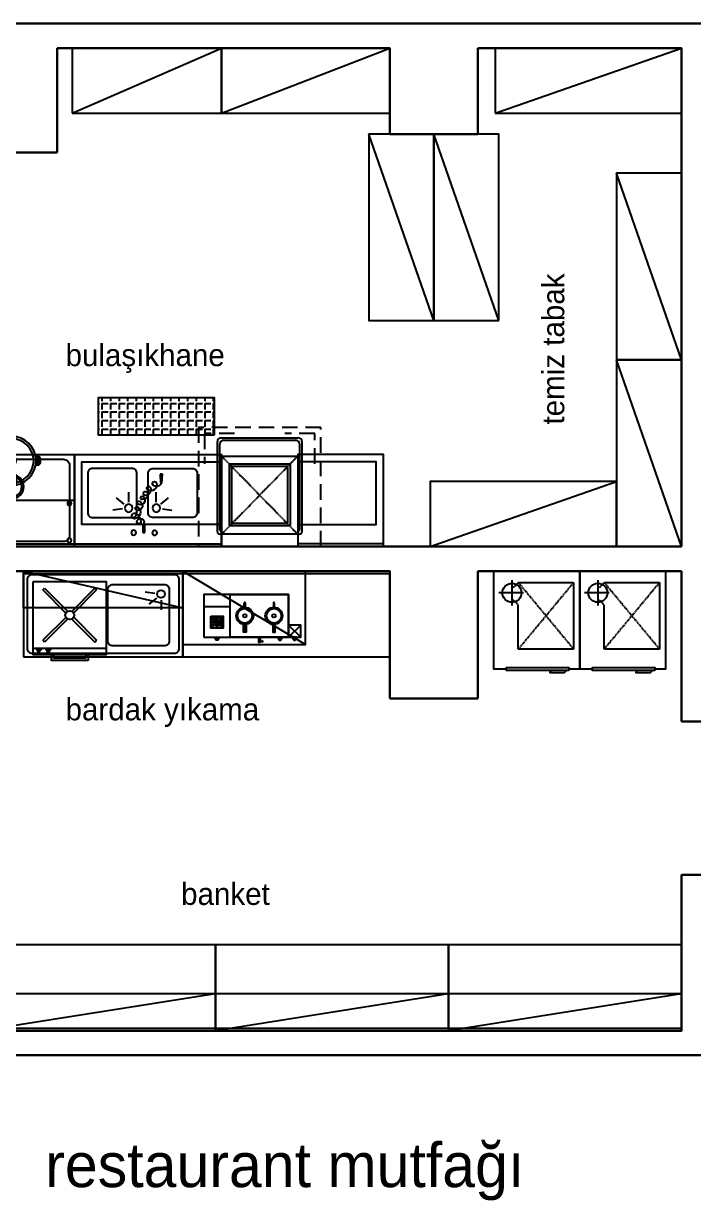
# Model space of a CAD drawing. Header units: centimetres. Extents: x 10321 to 16377, y 5009 to 10690.
# Drawn here: x 12976 to 13522, y 8325 to 9284 of the extents above; entities that cross this region are included whole.
import ezdxf

# ---------------------------------------------------------------- set-up
doc = ezdxf.new("R2010")
doc.units = ezdxf.units.CM
doc.header["$MEASUREMENT"] = 0
doc.linetypes.add('DASHED', pattern=[0.75, 0.5, -0.25])
doc.linetypes.add('HIDDENX2', pattern=[19.05, 12.7, -6.35])
doc.layers.add('CIHAZ', color=2, linetype='Continuous')
doc.layers.add('MUTFAKEKİPMAN', color=1, linetype='Continuous')
doc.layers.add('xxx_Auto_Duvar_Duvar Plan Kesit', color=7, linetype='Continuous', lineweight=30)
doc.styles.add('TAKSİM', font='GOTHIC.TTF', dxfattribs={"height": 20})

# ---------------------------------------------------------------- blocks, each defined once
blk = doc.blocks.new('A$C5F960F77')
at = {"layer": 'MUTFAKEKİPMAN'}
h = blk.add_hatch(color=256, dxfattribs=at)
edge = h.paths.add_edge_path(flags=17)
edge.add_arc((26.22, 51.4), 8.5, 0, 360)
edge = h.paths.add_edge_path()
edge.add_arc((26.22, 51.4), 10, 0, 360)
edge = h.paths.add_edge_path(flags=16)
edge.add_arc((30.47, 51.4), 4.25, 0, 180)
for points in [[(75, 0), (75, 110), (0, 110), (0, 0)], [(75, 110), (75, 0), (37.5, 0), (37.5, 110)], [(73, 0), (75, 0), (75, 110), (73, 110)]]:
    blk.add_lwpolyline(points, close=True, dxfattribs=at)
blk.add_lwpolyline([(71, 9), (71, 101, 0.414214), (66, 106), (9, 106, 0.414214), (4, 101), (4, 9, 0.414214), (9, 4), (66, 4, 0.414214)], format="xyb", close=True, dxfattribs=at)
for centre, radius in [((39.91, 105.85), 1.65), ((70.09, 105.85), 1.65), ((26.22, 51.4), 10), ((26.22, 51.4), 8.5), ((39.91, 4.15), 1.65), ((70.09, 4.15), 1.65)]:
    blk.add_circle(centre, radius, dxfattribs=at)
for centre, start, end in [((21.97, 51.4), 180, 0), ((30.47, 51.4), 0, 180)]:
    blk.add_arc(centre, 4.25, start, end, dxfattribs=at)
blk = doc.blocks.new('A$C5ED16480')
at = {"layer": 'MUTFAKEKİPMAN'}
for points in [[(23.45, 43.14), (23.45, 44.87, 0.414214), (21.45, 46.87), (18.55, 46.87, 0.414214), (16.55, 44.87), (16.55, 43.14)], [(23.45, 3.74), (23.45, 2, -0.414214), (21.45, 0), (18.55, 0, -0.414214), (16.55, 2), (16.55, 3.74)]]:
    blk.add_lwpolyline(points, format="xyb", dxfattribs=at)
for points in [[(22.45, 44.05), (22.45, 44.87, 0.414214), (21.45, 45.87), (18.55, 45.87, 0.414214), (17.55, 44.87), (17.55, 44.05)], [(22.45, 2.83), (22.45, 2, -0.414214), (21.45, 1), (18.55, 1, -0.414214), (17.55, 2), (17.55, 2.83)]]:
    blk.add_lwpolyline(points, format="xyb", close=True, dxfattribs=at)
for points in [[(16.35, 23.38), (17.74, 21.71), (22.31, 21.71), (23.65, 23.12)], [(16.6, 24.79), (18.21, 22.71), (21.88, 22.71), (23.6, 24.13)]]:
    blk.add_lwpolyline(points, dxfattribs=at)
for radius in [20, 18, 3.66]:
    blk.add_circle((20, 23.44), radius, dxfattribs=at)
blk = doc.blocks.new('A$C7ED97EAE')
at = {"layer": 'MUTFAKEKİPMAN'}
for p, q in [((3.5, 88.5), (65.5, 88.5)), ((3.5, 15), (3.5, 88.5)), ((65.5, 88.5), (65.5, 15)), ((2, 78.5), (3.5, 78.5)), ((3.5, 78.5), (65.5, 78.5)), ((65.5, 78.5), (67, 78.5)), ((0, 3), (0, 76.5)), ((2, 5), (2, 75)), ((3.5, 76.5), (3.5, 76.5)), ((65.5, 76.5), (65.5, 76.5)), ((67, 75), (67, 5)), ((69, 76.5), (69, 3)), ((65.5, 15), (3.5, 15)), ((67, 15), (65.5, 15)), ((66, 0), (3, 0)), ((64, 2), (5, 2))]:
    blk.add_line(p, q, dxfattribs=at)
at = {"layer": 'MUTFAKEKİPMAN', "linetype": 'DASHED'}
for p, q in [((65.5, 78.5), (3.5, 15)), ((65.5, 15), (3.5, 78.5))]:
    blk.add_line(p, q, dxfattribs=at)
for points in [[(9.5, 21.5), (59.5, 21.5), (59.5, 71.5), (9.5, 71.5)], [(11.5, 23.5), (57.5, 23.5), (57.5, 69.5), (11.5, 69.5)]]:
    blk.add_lwpolyline(points, close=True, dxfattribs=at)
at = {"layer": 'MUTFAKEKİPMAN'}
for centre, radius, start, end in [((2, 76.5), 2, 90, 180), ((67, 76.5), 2, 0, 90), ((3.5, 75), 1.5, 90, 180), ((65.5, 75), 1.5, 0, 90), ((3, 3), 3, 180, 270), ((5, 5), 3, 180, 270), ((64, 5), 3, 270, 0), ((66, 3), 3, 270, 0)]:
    blk.add_arc(centre, radius, start, end, dxfattribs=at)
blk = doc.blocks.new('A$C0D745B75')
at = {"layer": 'MUTFAKEKİPMAN'}
h = blk.add_hatch(color=256, dxfattribs=at)
h.paths.add_polyline_path([(26.06, 53, 0.025454), (26.58, 53.15, -0.278063), (23.68, 49.12), (23.48, 49.58, 0.265675)])
h.paths.add_polyline_path([(26.59, 53.7, -0.028094), (26.58, 53.15, -0.025454), (26.06, 53, 0.030609), (26.1, 53.52, 0.027259)])
h.paths.add_polyline_path([(26.59, 53.7, -0.027259), (26.1, 53.52, 0.171751), (25.15, 56.24), (25.15, 56.24), (25.15, 56.24, 1.347305), (23.31, 53.56, 0.147228), (26.1, 53.52, -0.030609), (26.06, 53, -0.138731), (23.16, 53.09, -1.347306), (25.53, 56.55, -0.162476)])
h.paths.add_polyline_path([(28.82, 60.8), (29.24, 61.07, -0.483116), (26.58, 53.15, 0.028094), (26.59, 53.7, 0.470681)])
for p, q in [((44.26, 80.79), (45.37, 88.61)), ((40.45, 79.56), (35.45, 85.66)), ((38.79, 75.66), (30.9, 75.66)), ((63.73, 63.4), (55.09, 63.31)), ((57.81, 64.24), (63.73, 64.3)), ((57.81, 64.24), (63.73, 64.3)), ((57.83, 62.69), (57.81, 64.24)), ((57.83, 62.69), (57.81, 64.24)), ((63.74, 62.74), (57.83, 62.69)), ((63.74, 62.74), (57.83, 62.69)), ((63.73, 64.3), (63.74, 62.74)), ((63.73, 64.3), (63.74, 62.74)), ((16.16, 50.2), (23.48, 49.88)), ((16.18, 48.34), (16.16, 50.2)), ((16.16, 50.2), (23.48, 49.88)), ((23.49, 48.81), (16.18, 48.34)), ((23.49, 48.81), (16.18, 48.34)), ((23.48, 49.88), (23.49, 48.81)), ((23.48, 49.88), (23.49, 48.81)), ((38.79, 53.48), (30.9, 53.48)), ((40.45, 49.57), (35.45, 43.47)), ((44.26, 48.34), (45.37, 40.53))]:
    blk.add_line(p, q, dxfattribs=at)
for points in [[(75, 0), (75, 120), (0, 120), (0, 0)], [(75, 0), (75, 120), (73, 120), (73, 0)], [(57, 0), (57, 114), (6, 114), (6, 0)]]:
    blk.add_lwpolyline(points, close=True, dxfattribs=at)
for points in [[(11.5, 73.14), (11.5, 105.14, -0.414214), (15.5, 109.14), (47.5, 109.14, -0.414214), (51.5, 105.14), (51.5, 73.14, -0.414214), (47.5, 69.14), (15.5, 69.14, -0.414214)], [(11.5, 56), (11.5, 24, 0.414214), (15.5, 20), (47.5, 20, 0.414214), (51.5, 24), (51.5, 56, 0.414214), (47.5, 60), (15.5, 60, 0.414214)]]:
    blk.add_lwpolyline(points, format="xyb", close=True, dxfattribs=at)
for centre, radius in [((43.76, 75.85), 3.19), ((63.78, 71.81), 1.99), ((43.76, 53.29), 3.19), ((63.95, 54.66), 1.99)]:
    blk.add_circle(centre, radius, dxfattribs=at)
for centre, radius, start, end in [((37.24, 66.41), 3.83, 220.88881, 37.59108), ((39.28, 67.98), 1.26, 37.59108, 188.32372), ((41.79, 68.34), 3.8, 188.32372, 15.05017), ((44.09, 68.96), 1.41, 15.05017, 224.2167), ((47.04, 71.83), 5.53, 224.2167, 344.23368), ((50.21, 70.94), 2.23, 344.23368, 207.96542), ((54.99, 73.47), 7.64, 207.96542, 270.56999), ((55.06, 66.17), 2.86, 90.56999, 270.56999), ((55.05, 67.43), 1.6, 270.56999, 90.56999), ((24.74, 57.76), 4.83, 252.42053, 32.98966), ((27.5, 59.55), 1.54, 32.98966, 249.22572), ((28.72, 62.76), 4.98, 249.22572, 346.88014), ((31.86, 62.03), 1.76, 346.88014, 213.19122), ((32.84, 63.93), 3.77, 229.32279, 3.98436), ((35.38, 64.8), 1.37, 333.67567, 220.88881), ((23.8, 54.77), 1.7, 38.755, 252.42053), ((21.75, 53.13), 4.31, 293.2467, 38.755)]:
    blk.add_arc(centre, radius, start, end, dxfattribs=at)
blk.add_solid([(57.81, 64.24), (57.83, 62.69), (63.73, 64.3), (63.74, 62.74)], dxfattribs=at)
blk = doc.blocks.new('A$C734D7A9C')
at = {"layer": 'CIHAZ', "color": 1}
for p, q in [((14.73, 75.33), (14.73, 54.78)), ((24.09, 65.06), (3.98, 65.06))]:
    blk.add_line(p, q, dxfattribs=at)
at = {"layer": 'CIHAZ', "color": 5, "linetype": 'DASHED'}
blk.add_line((65.01, 73.52), (19.82, 19.15), dxfattribs=at)
at = {"layer": 'CIHAZ', "color": 5}
for points in [[(61.2, 1.82), (10.36, 1.82), (10.36, 4.32), (61.2, 4.32)], [(59.2, 1.82), (46.6, 1.82), (45.6, 0), (57.6, 0)]]:
    blk.add_lwpolyline(points, close=True, dxfattribs=at)
at = {"layer": 'CIHAZ', "color": 1}
blk.add_circle((14.73, 65.06), 7.76, dxfattribs=at)
at = {"layer": 'MUTFAKEKİPMAN', "linetype": 'DASHED'}
for p, q in [((19.82, 73.52), (65.01, 73.52)), ((65.01, 73.52), (65.01, 19.15)), ((19.82, 19.15), (19.82, 54.92)), ((65.01, 19.15), (19.82, 19.15))]:
    blk.add_line(p, q, dxfattribs=at)
at = {"layer": 'MUTFAKEKİPMAN', "color": 5, "linetype": 'DASHED'}
blk.add_line((19.82, 73.52), (65.01, 19.15), dxfattribs=at)
at = {"layer": 'MUTFAKEKİPMAN'}
blk.add_lwpolyline([(10.36, 2.81), (0, 2.81), (0, 82.81), (70, 82.81), (70, 2.81), (61.2, 2.81)], dxfattribs=at)
at = {"layer": 'MUTFAKEKİPMAN', "linetype": 'DASHED'}
for centre, radius, start, end in [((11.6, 78.09), 9.4, 291.20794, 330.95663), ((11, 49.89), 10.16, 29.6907, 66.77515)]:
    blk.add_arc(centre, radius, start, end, dxfattribs=at)
blk = doc.blocks.new('A$C16AF2D51')
at = {"layer": 'MUTFAKEKİPMAN'}
blk.add_line((6.65, 10), (10.64, 10), dxfattribs=at)
for points in [[(0, 64), (0, 10), (60, 10), (60, 64)], [(0, 64), (0, 5), (60, 5), (60, 64)], [(3, 10), (6.65, 10), (6.65, 8.54), (3, 8.54)], [(10.64, 10), (14.29, 10), (14.29, 8.54), (10.64, 8.54)], [(3.97, 8.54), (5.43, 8.54), (5.43, 7.08), (3.97, 7.08)], [(11.61, 8.54), (13.07, 8.54), (13.07, 7.08), (11.61, 7.08)], [(45, 0), (15, 0), (15, 5), (45, 5)], [(43, 2), (17, 2), (17, 5), (43, 5)]]:
    blk.add_lwpolyline(points, close=True, dxfattribs=at)
for points in [[(8.08, 57.42), (9.49, 58.84)], [(9.49, 58.84), (28.24, 40.09)], [(31.86, 40.19), (50.51, 58.84)], [(50.51, 58.84), (51.92, 57.42)], [(8.08, 57.42), (26.83, 38.67)], [(33.27, 38.77), (51.92, 57.42)], [(26.73, 35.06), (8.08, 16.41)], [(28.14, 33.64), (9.49, 15)], [(31.76, 33.74), (50.51, 15)], [(33.17, 35.16), (51.92, 16.41)], [(9.49, 15), (8.08, 16.41)], [(50.51, 15), (51.92, 16.41)]]:
    blk.add_lwpolyline(points, dxfattribs=at)
blk.add_circle((30, 36.92), 3.63, dxfattribs=at)
blk = doc.blocks.new('A$C5D7C0D50')
at = {"layer": 'MUTFAKEKİPMAN'}
for points in [[(34.38, 14.79, -0.072213), (32.37, 14.79), (32.37, 8.52), (34.38, 8.52)], [(56.12, 8.52), (58.13, 8.52), (58.13, 14.79, -0.072213), (56.12, 14.79)]]:
    blk.add_hatch(color=256, dxfattribs=at).paths.add_polyline_path(points)
for p, q in [((69, 14.21), (79, 4.21)), ((79, 14.21), (69, 4.21))]:
    blk.add_line(p, q, dxfattribs=at)
for points in [[(0, 4.21), (69, 4.21), (69, 39.21), (0, 39.21)], [(0, 29.21), (21.5, 29.21), (21.5, 39.21), (0, 39.21)], [(69, 4.21), (21.5, 4.21), (21.5, 39.21), (69, 39.21)], [(69, 4.21), (79, 4.21), (79, 14.21), (69, 14.21)], [(9.28, 4.21), (12.19, 4.21), (12.19, 3.05), (9.28, 3.05)], [(10.15, 3.05), (11.32, 3.05), (11.32, 1.88), (10.15, 1.88)], [(47.85, 0.2), (45.19, 0.41), (45.19, 1.04), (47.85, 1.25)], [(63.53, 4.21), (60.62, 4.21), (60.62, 3.05), (63.53, 3.05)], [(62.66, 3.05), (61.49, 3.05), (61.49, 1.88), (62.66, 1.88)], [(75.46, 4.21), (72.54, 4.21), (72.54, 3.05), (75.46, 3.05)], [(74.58, 3.05), (73.42, 3.05), (73.42, 1.88), (74.58, 1.88)]]:
    blk.add_lwpolyline(points, close=True, dxfattribs=at)
for points in [[(32.94, 28.7), (32.94, 32.22)], [(33.81, 32.22), (33.81, 28.7)], [(56.69, 32.22), (56.69, 28.7)], [(57.56, 28.7), (57.56, 32.22)], [(5.73, 21.57), (15.77, 21.57), (15.77, 11.53), (5.73, 11.53), (5.73, 21.57)], [(34.38, 14.79), (34.38, 8.52), (32.37, 8.52), (32.37, 14.79)], [(56.12, 14.79), (56.12, 8.52), (58.13, 8.52), (58.13, 14.79)], [(45.8, 0), (44.7, 0), (44.7, 4.21)], [(45.8, 4.21), (45.8, 1.08)], [(45.8, 0.36), (45.8, 0)]]:
    blk.add_lwpolyline(points, dxfattribs=at)
blk.add_lwpolyline([(10.84, 21.22), (10.84, 19.23, -0.414214), (10.77, 19.16), (10.73, 19.16, -0.414214), (10.66, 19.23), (10.66, 21.22), (6.61, 21.22, 0.668179), (6.49, 20.93), (9.28, 18.14, -0.810443), (9.14, 18.03), (6.25, 20.92, 0.668179), (6.07, 20.85), (6.07, 16.63), (8.07, 16.63, -0.414214), (8.14, 16.56), (8.14, 16.53, -0.414214), (8.07, 16.46), (6.07, 16.46), (6.07, 12.41, 0.668179), (6.37, 12.29), (9.16, 15.07, -0.810443), (9.26, 14.94), (6.37, 12.05, 0.668179), (6.45, 11.87), (10.66, 11.87), (10.66, 13.87, -0.414214), (10.73, 13.94), (10.77, 13.94, -0.414214), (10.84, 13.87), (10.84, 11.87), (14.89, 11.87, 0.668179), (15.01, 12.16), (12.22, 14.95, -0.810443), (12.36, 15.06), (15.25, 12.17, 0.668179), (15.43, 12.24), (15.43, 16.46), (13.43, 16.46, -0.414214), (13.36, 16.53), (13.36, 16.56, -0.414214), (13.43, 16.63), (15.43, 16.63), (15.43, 20.85, 0.668179), (15.25, 20.92), (12.36, 18.03, -0.810443), (12.22, 18.14), (15.01, 20.93, 0.668179), (14.89, 21.22)], format="xyb", close=True, dxfattribs=at)
for centre, radius in [((10.75, 16.71), 3.53), ((33.38, 21.71), 7), ((33.38, 21.71), 6), ((33.38, 21.71), 1.45), ((57.13, 21.71), 7), ((57.13, 21.71), 6), ((57.13, 21.71), 1.45), ((10.75, 16.71), 1.86), ((10.75, 16.71), 0.853)]:
    blk.add_circle(centre, radius, dxfattribs=at)
for centre in [(33.38, 32.22), (57.13, 32.22)]:
    blk.add_arc(centre, 0.438, 0, 180, dxfattribs=at)

msp = doc.modelspace()

# ---------------------------------------------------------------- hatches: boundary and pattern name
at = {"layer": 'MUTFAKEKİPMAN'}
h = msp.add_hatch(dxfattribs=at)
h.set_pattern_fill('ANGLE', color=256, angle=270)
h.set_pattern_definition([(270, (7248.989, 11230.339), (6.985, 1e-14), [5.08, -1.905]), (360, (7248.989, 11230.339), (-1e-14, 6.985), [5.08, -1.905])])
h.paths.add_polyline_path([(13036.42, 8978.66), (13036.42, 8948.66), (13131.42, 8948.66), (13131.42, 8978.66)])

# ---------------------------------------------------------------- linework, layer by layer
for p, q in [((13015.21, 9210.66), (13137.21, 9263.66)), ((13137.21, 9210.66), (13274.21, 9263.66)), ((13360.21, 9210.66), (13512.21, 9263.66)), ((13310.21, 9041.66), (13257.21, 9193.66)), ((13363.21, 9041.66), (13310.21, 9193.66)), ((13512.21, 9009.66), (13459.21, 9161.66)), ((13512.21, 8857.66), (13459.21, 9009.66)), ((13307.21, 8857.66), (13459.21, 8910.66)), ((12975.66, 8837.66), (13105.66, 8807.66)), ((13105.66, 8837.66), (13205.66, 8777.66)), ((13082.79, 8819.4), (13074.98, 8820.52)), ((13082.79, 8819.4), (13074.98, 8820.52)), ((13084.02, 8815.59), (13077.92, 8810.59)), ((13084.02, 8815.59), (13077.92, 8810.59)), ((13087.93, 8813.93), (13087.93, 8806.04)), ((13087.93, 8813.93), (13087.93, 8806.04)), ((13132.21, 8493.12), (12942.21, 8463.12)), ((13322.21, 8493.12), (13132.21, 8463.12)), ((13512.21, 8493.12), (13322.21, 8463.12))]:
    msp.add_line(p, q, dxfattribs=at)
for points in [[(13015.21, 9210.66), (13137.21, 9210.66), (13137.21, 9263.66), (13015.21, 9263.66)], [(13137.21, 9210.66), (13274.21, 9210.66), (13274.21, 9263.66), (13137.21, 9263.66)], [(13360.21, 9210.66), (13512.21, 9210.66), (13512.21, 9263.66), (13360.21, 9263.66)], [(13310.21, 9041.66), (13310.21, 9193.66), (13257.21, 9193.66), (13257.21, 9041.66)], [(13363.21, 9041.66), (13363.21, 9193.66), (13310.21, 9193.66), (13310.21, 9041.66)], [(13512.21, 9009.66), (13512.21, 9161.66), (13459.21, 9161.66), (13459.21, 9009.66)], [(13512.21, 8857.66), (13512.21, 9009.66), (13459.21, 9009.66), (13459.21, 8857.66)], [(13131.42, 8948.66), (13131.42, 8978.66), (13036.42, 8978.66), (13036.42, 8948.66)], [(13199.21, 8857.66), (13269.21, 8857.66), (13269.21, 8932.66), (13199.21, 8932.66)], [(13199.21, 8875.66), (13263.21, 8875.66), (13263.21, 8926.66), (13199.21, 8926.66)], [(13307.21, 8857.66), (13459.21, 8857.66), (13459.21, 8910.66), (13307.21, 8910.66)], [(13269.21, 8859.66), (13199.21, 8859.66), (13199.21, 8857.66), (13269.21, 8857.66)], [(12975.66, 8835.66), (13105.66, 8835.66), (13105.66, 8837.66), (12975.66, 8837.66)], [(12975.66, 8767.66), (13105.66, 8767.66), (13105.66, 8837.66), (12975.66, 8837.66)], [(12975.66, 8767.66), (13105.66, 8767.66), (13105.66, 8837.66), (12975.66, 8837.66)], [(12975.66, 8835.66), (13105.66, 8835.66), (13105.66, 8837.66), (12975.66, 8837.66)], [(12975.66, 8807.66), (12975.66, 8837.66), (13105.66, 8837.66), (13105.66, 8807.66)], [(13105.66, 8767.66), (13274.21, 8767.66), (13274.21, 8837.66), (13105.66, 8837.66)], [(13105.66, 8835.66), (13274.21, 8835.66), (13274.21, 8837.66), (13105.66, 8837.66)], [(13105.66, 8777.66), (13205.66, 8777.66), (13205.66, 8837.66), (13105.66, 8837.66)], [(12942.21, 8463.12), (13132.21, 8463.12), (13132.21, 8533.12), (12942.21, 8533.12)], [(13132.21, 8463.12), (13322.21, 8463.12), (13322.21, 8533.12), (13132.21, 8533.12)], [(13322.21, 8463.12), (13512.21, 8463.12), (13512.21, 8533.12), (13322.21, 8533.12)], [(12942.21, 8463.12), (13132.21, 8463.12), (13132.21, 8493.12), (12942.21, 8493.12)], [(13132.21, 8463.12), (13322.21, 8463.12), (13322.21, 8493.12), (13132.21, 8493.12)], [(13322.21, 8463.12), (13512.21, 8463.12), (13512.21, 8493.12), (13322.21, 8493.12)], [(12942.21, 8465.12), (13132.21, 8465.12), (13132.21, 8463.12), (12942.21, 8463.12)], [(13132.21, 8465.12), (13322.21, 8465.12), (13322.21, 8463.12), (13132.21, 8463.12)], [(13322.21, 8465.12), (13512.21, 8465.12), (13512.21, 8463.12), (13322.21, 8463.12)]]:
    msp.add_lwpolyline(points, close=True, dxfattribs=at)
at = {"layer": 'MUTFAKEKİPMAN', "linetype": 'HIDDENX2'}
msp.add_lwpolyline([(13218.21, 8954.66), (13118.21, 8954.66), (13118.21, 8857.66), (13218.21, 8857.66)], close=True, dxfattribs=at)
for points in [[(13147.79, 8949.66), (13123.21, 8949.66), (13123.21, 8925.08)], [(13213.21, 8925.08), (13213.21, 8949.66), (13188.63, 8949.66)]]:
    msp.add_lwpolyline(points, dxfattribs=at)
at = {"layer": 'MUTFAKEKİPMAN'}
for points in [[(12982.66, 8770.66), (13098.66, 8770.66, 0.414214), (13102.66, 8774.66), (13102.66, 8830.66, 0.414214), (13098.66, 8834.66), (12982.66, 8834.66, 0.414214), (12978.66, 8830.66), (12978.66, 8774.66, 0.414214)], [(12982.66, 8770.66), (13098.66, 8770.66, 0.414214), (13102.66, 8774.66), (13102.66, 8830.66, 0.414214), (13098.66, 8834.66), (12982.66, 8834.66, 0.414214), (12978.66, 8830.66), (12978.66, 8774.66, 0.414214)], [(13090.45, 8776.64), (13048.45, 8776.64, -0.414214), (13044.45, 8780.64), (13044.45, 8822.64, -0.414214), (13048.45, 8826.64), (13090.45, 8826.64, -0.414214), (13094.45, 8822.64), (13094.45, 8780.64, -0.414214)], [(13090.45, 8776.64), (13048.45, 8776.64, -0.414214), (13044.45, 8780.64), (13044.45, 8822.64, -0.414214), (13048.45, 8826.64), (13090.45, 8826.64, -0.414214), (13094.45, 8822.64), (13094.45, 8780.64, -0.414214)]]:
    msp.add_lwpolyline(points, format="xyb", close=True, dxfattribs=at)
msp.add_circle((13087.74, 8818.9), 3.19, dxfattribs=at)
msp.add_circle((13087.74, 8818.9), 3.19, dxfattribs=at)
at = {"layer": 'xxx_Auto_Duvar_Duvar Plan Kesit', "lineweight": 30}
for p, q in [((13947.21, 9283.66), (12660.21, 9283.66)), ((13274.21, 9263.66), (13003.21, 9263.66)), ((13003.21, 9263.66), (13003.21, 9178.66)), ((13274.21, 9193.66), (13274.21, 9263.66)), ((13512.21, 9263.66), (13346.21, 9263.66)), ((13346.21, 9263.66), (13346.21, 9193.66)), ((13512.21, 8857.66), (13512.21, 9263.66)), ((13346.21, 9193.66), (13274.21, 9193.66)), ((13003.21, 9178.66), (12680.21, 9178.66)), ((12907.21, 8857.66), (13512.21, 8857.66)), ((13274.21, 8837.66), (12907.21, 8837.66)), ((13274.21, 8733.66), (13274.21, 8837.66)), ((13512.21, 8837.66), (13346.21, 8837.66)), ((13346.21, 8837.66), (13346.21, 8733.66)), ((13512.21, 8715.12), (13512.21, 8837.66)), ((13346.21, 8733.66), (13274.21, 8733.66)), ((13512.21, 8715.12), (13532.21, 8715.12)), ((13532.21, 8590.12), (13512.21, 8590.12)), ((13512.21, 8590.12), (13512.21, 8463.12)), ((13512.21, 8463.12), (12477.15, 8463.12)), ((13532.21, 8443.12), (12477.15, 8443.12))]:
    msp.add_line(p, q, dxfattribs=at)

# ---------------------------------------------------------------- block references
at = {"layer": 'MUTFAKEKİPMAN', "xscale": -1, "rotation": 90}
for name, p in [('A$C5ED16480', (12989.39, 8947.47)), ('A$C5F960F77', (13017.21, 8932.66)), ('A$C0D745B75', (13137.21, 8932.66))]:
    msp.add_blockref(name, p, dxfattribs=at)
at = {"layer": 'MUTFAKEKİPMAN', "rotation": 180}
msp.add_blockref('A$C7ED97EAE', (13202.71, 8946.16), dxfattribs=at)
at = {"layer": 'MUTFAKEKİPMAN'}
for name, p in [('A$C734D7A9C', (13359.21, 8754.84)), ('A$C734D7A9C', (13429.21, 8754.84)), ('A$C16AF2D51', (12983.38, 8764.77)), ('A$C5D7C0D50', (13122.69, 8779.43))]:
    msp.add_blockref(name, p, dxfattribs=at)

# ---------------------------------------------------------------- texts
at = {"style": 'TAKSİM'}
msp.add_text('temiz tabak', height=18, rotation=90, dxfattribs=at).set_placement((13416.55, 8956.96))
for s, height, p in [('bulaşıkhane', 18, (13009.95, 9004.55)), ('bardak yıkama', 18, (13009.95, 8715.98)), ('banket', 18, (13104.18, 8565.62)), ('restaurant mutfağı', 36, (12993.34, 8335.72))]:
    msp.add_text(s, height=height, dxfattribs=at).set_placement(p)

doc.saveas('drawing.dxf')
